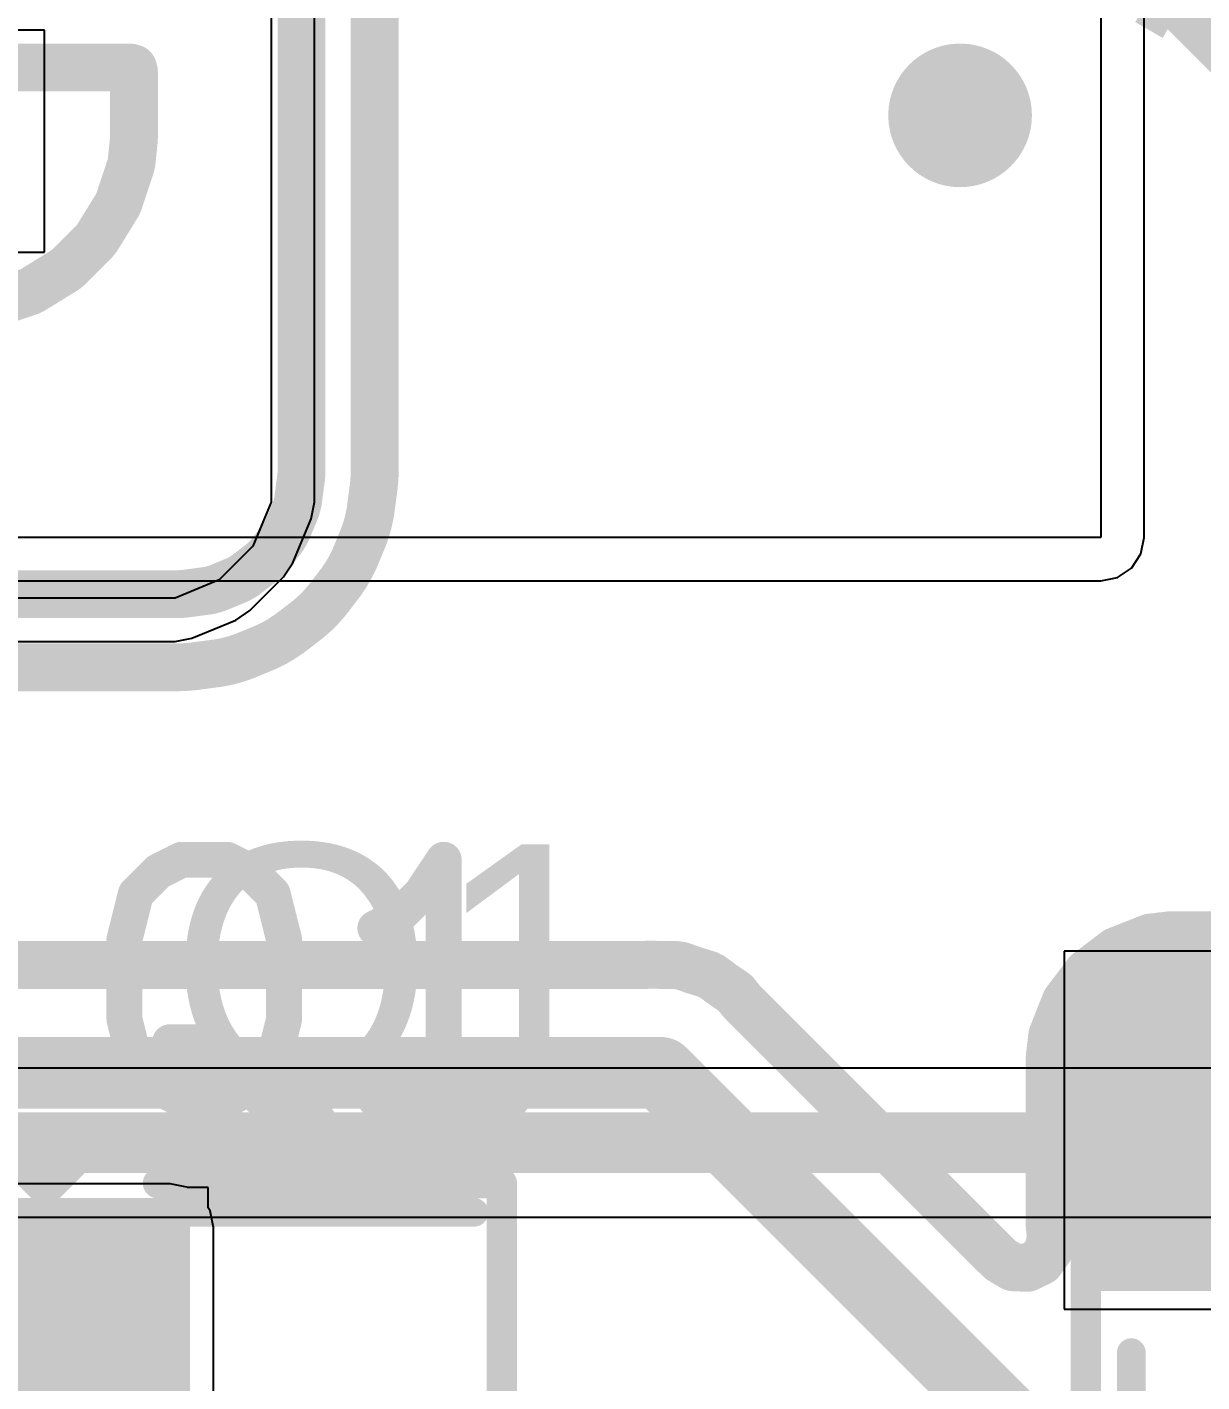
# Model space of a CAD drawing. Header units: inches. Extents: x 0 to 12.4, y -0.6 to 2.2.
# Drawn here: x 0.8615 to 1.0546, y 0.2156 to 0.4384 of the extents above; entities that cross this region are included whole.
import ezdxf

# ---------------------------------------------------------------- set-up
doc = ezdxf.new("R2010")
doc.units = ezdxf.units.IN
doc.header["$MEASUREMENT"] = 0
for name, color, linetype in [('Bottom Layer', 5, 'Continuous'), ('Dimension', 6, 'Continuous'), ('Mechanical 4', 56, 'Continuous'), ('Top Layer', 1, 'Continuous'), ('Top Overlay', 2, 'Continuous'), ('Top Paste', 8, 'Continuous'), ('Top Solder', 216, 'Continuous')]:
    doc.layers.add(name, color=color, linetype=linetype)
doc.styles.add('Arial', font='', dxfattribs={"height": 0.2})
doc.styles.get('Arial').set_extended_font_data('Arial')

# ---------------------------------------------------------------- blocks, each defined once
blk = doc.blocks.new('R___1210_12')
at = {"layer": 'Top Layer'}
for points in [[(-0.08110235, 0.0535433), (-0.03622045, 0.0535433), (-0.03622045, -0.0535433), (-0.08110235, -0.0535433)], [(0.03622045, 0.0535433), (0.08110235, 0.0535433), (0.08110235, -0.0535433), (0.03622045, -0.0535433)]]:
    blk.add_hatch(color=1, dxfattribs=at).paths.add_polyline_path(points)
at = {"layer": 'Top Paste'}
for points in [[(-0.08110235, 0.0535433), (-0.03622045, 0.0535433), (-0.03622045, -0.0535433), (-0.08110235, -0.0535433)], [(0.03622045, 0.0535433), (0.08110235, 0.0535433), (0.08110235, -0.0535433), (0.03622045, -0.0535433)]]:
    blk.add_hatch(color=8, dxfattribs=at).paths.add_polyline_path(points)
at = {"layer": 'Top Solder'}
for points in [[(-0.08510235, 0.0575433), (-0.03222045, 0.0575433), (-0.03222045, -0.0575433), (-0.08510235, -0.0575433)], [(0.03222045, 0.0575433), (0.08510235, 0.0575433), (0.08510235, -0.0575433), (0.03222045, -0.0575433)]]:
    blk.add_hatch(color=216, dxfattribs=at).paths.add_polyline_path(points)
at = {"layer": 'Top Overlay', "const_width": 0.005}
for points in [[(-0.085, -0.057), (-0.085, 0.057)], [(0.085, 0.057), (-0.085, 0.057)], [(0.085, -0.057), (0.085, 0.057)], [(0.085, -0.057), (-0.085, -0.057)]]:
    blk.add_lwpolyline(points, dxfattribs=at)
at = {"layer": 'Top Overlay', "const_width": 0.0025}
for points in [[(-0.08625, 0.057, 1), (-0.08375, 0.057, 1)], [(-0.08625, 0.057, 1), (-0.08375, 0.057, 1)], [(0.08375, 0.057, 1), (0.08625, 0.057, 1)], [(0.08375, 0.057, 1), (0.08625, 0.057, 1)], [(-0.08625, -0.057, 1), (-0.08375, -0.057, 1)], [(-0.08625, -0.057, 1), (-0.08375, -0.057, 1)], [(0.08375, -0.057, 1), (0.08625, -0.057, 1)], [(0.08375, -0.057, 1), (0.08625, -0.057, 1)]]:
    blk.add_lwpolyline(points, format="xyb", close=True, dxfattribs=at)
blk = doc.blocks.new('SOT_23_3L__27')
at = {"layer": 'Top Layer'}
for points in [[(-0.01614175, 0.05748035), (0.01614175, 0.05748035), (0.01614175, 0.02125985), (-0.01614175, 0.02125985)], [(-0.05354335, -0.02125985), (-0.02125985, -0.02125985), (-0.02125985, -0.05748035), (-0.05354335, -0.05748035)], [(0.02125985, -0.02125985), (0.05354335, -0.02125985), (0.05354335, -0.05748035), (0.02125985, -0.05748035)]]:
    blk.add_hatch(color=1, dxfattribs=at).paths.add_polyline_path(points)
at = {"layer": 'Top Paste'}
for points in [[(-0.01614175, 0.05748035), (0.01614175, 0.05748035), (0.01614175, 0.02125985), (-0.01614175, 0.02125985)], [(-0.05354335, -0.02125985), (-0.02125985, -0.02125985), (-0.02125985, -0.05748035), (-0.05354335, -0.05748035)], [(0.02125985, -0.02125985), (0.05354335, -0.02125985), (0.05354335, -0.05748035), (0.02125985, -0.05748035)]]:
    blk.add_hatch(color=8, dxfattribs=at).paths.add_polyline_path(points)
at = {"layer": 'Top Solder'}
for points in [[(-0.02014175, 0.06148035), (0.02014175, 0.06148035), (0.02014175, 0.01725985), (-0.02014175, 0.01725985)], [(-0.05754335, -0.01725985), (-0.01725985, -0.01725985), (-0.01725985, -0.06148035), (-0.05754335, -0.06148035)], [(0.01725985, -0.01725985), (0.05754335, -0.01725985), (0.05754335, -0.06148035), (0.01725985, -0.06148035)]]:
    blk.add_hatch(color=216, dxfattribs=at).paths.add_polyline_path(points)
at = {"layer": 'Top Overlay', "const_width": 0.005}
for points in [[(-0.0612678, -0.0225197), (-0.0612678, 0.034)], [(-0.0222678, 0.034), (-0.0612678, 0.034)], [(0.0612678, 0.034), (0.0222678, 0.034)], [(0.0612678, -0.0233858), (0.0612678, 0.034)], [(0.013, -0.0286695), (-0.013, -0.0286695)], [(-0.06, -0.041), (-0.065, -0.036)], [(-0.065, -0.046), (-0.065, -0.036)], [(-0.065, -0.046), (-0.06, -0.041)]]:
    blk.add_lwpolyline(points, dxfattribs=at)
at = {"layer": 'Top Overlay', "const_width": 0.0025}
for points in [[(-0.0625178, 0.034, 1), (-0.0600178, 0.034, 1)], [(-0.0625178, 0.034, 1), (-0.0600178, 0.034, 1)], [(-0.0235178, 0.034, 1), (-0.0210178, 0.034, 1)], [(0.0210178, 0.034, 1), (0.0235178, 0.034, 1)], [(0.0600178, 0.034, 1), (0.0625178, 0.034, 1)], [(0.0600178, 0.034, 1), (0.0625178, 0.034, 1)], [(-0.0625178, -0.0225197, 1), (-0.0600178, -0.0225197, 1)], [(0.0600178, -0.0233858, 1), (0.0625178, -0.0233858, 1)], [(-0.01425, -0.0286695, 1), (-0.01175, -0.0286695, 1)], [(0.01175, -0.0286695, 1), (0.01425, -0.0286695, 1)], [(-0.06625, -0.036, 1), (-0.06375, -0.036, 1)], [(-0.06625, -0.036, 1), (-0.06375, -0.036, 1)], [(-0.06125, -0.041, 1), (-0.05875, -0.041, 1)], [(-0.06125, -0.041, 1), (-0.05875, -0.041, 1)], [(-0.06625, -0.046, 1), (-0.06375, -0.046, 1)], [(-0.06625, -0.046, 1), (-0.06375, -0.046, 1)]]:
    blk.add_lwpolyline(points, format="xyb", close=True, dxfattribs=at)

msp = doc.modelspace()

# ---------------------------------------------------------------- hatches: boundary and pattern name
at = {"layer": 'Dimension'}
h = msp.add_hatch(color=6, dxfattribs=at)
edge = h.paths.add_edge_path()
edge.add_arc((1.0148565, 0.4238943), 0.011811, 0, 360)
at = {"layer": 'Top Layer'}
msp.add_hatch(color=1, dxfattribs=at).paths.add_polyline_path([(0.793, 0.205), (0.885, 0.205), (0.885, 0.241), (0.793, 0.241)])

# ---------------------------------------------------------------- linework, layer by layer
at = {"layer": 'Bottom Layer'}
for p, q in [((1.038, 0.5925156), (1.038, 0.3544867)), ((1.0451371, 0.3544867), (1.0451371, 0.4577594)), ((1.038, 0.3544867), (0.7047244, 0.3544867)), ((1.0445938, 0.3517555), (1.0451371, 0.3544867)), ((1.0430467, 0.34944), (1.0445938, 0.3517555)), ((1.038, 0.3473496), (1.0407312, 0.3478929)), ((1.0407312, 0.3478929), (1.0430467, 0.34944)), ((0.7047244, 0.3473496), (1.038, 0.3473496)), ((1.5838749, 0.2671779), (0.7818677, 0.2671779)), ((0.7818677, 0.2427077), (1.5889428, 0.2427077))]:
    msp.add_line(p, q, dxfattribs=at)
at = {"layer": 'Bottom Layer', "const_width": 0.01}
msp.add_lwpolyline([(0.7675, 0.2549428), (1.5889428, 0.2549428)], dxfattribs=at)
at = {"layer": 'Dimension'}
for points, const_width in [([(0.9065887, 0.3651591), (0.9065887, 0.5712121)], 0.007874), ([(0.9269502, 0.5656557), (1.060651, 0.4319549)], 0.007874), ([(0.9186163, 0.3651591), (0.9186163, 0.5622037)], 0.007874), ([(0.8029008, 0.4317683), (0.8783869, 0.4317683)], 0.007874), ([(0.8783869, 0.4317683), (0.8788938, 0.4316324)], 0.007874), ([(0.8788938, 0.4316324), (0.8790297, 0.4311255)], 0.007874), ([(0.8790297, 0.420082), (0.8790297, 0.4311255)], 0.007874), ([(0.8786436, 0.4161794), (0.8790171, 0.4198348)], 0.007874), ([(0.8790171, 0.4198348), (0.8790297, 0.420082)], 0.007874), ([(0.8765348, 0.4096318), (0.8785326, 0.415661)], 0.007874), ([(0.8785326, 0.415661), (0.8786436, 0.4161794)], 0.007874), ([(0.872971, 0.4037291), (0.8762961, 0.40912)], 0.007874), ([(0.8762961, 0.40912), (0.8765348, 0.4096318)], 0.007874), ([(0.8681421, 0.3988074), (0.8726204, 0.4032858)], 0.007874), ([(0.8726204, 0.4032858), (0.872971, 0.4037291)], 0.007874), ([(0.8623079, 0.3951318), (0.8676987, 0.3984569)], 0.007874), ([(0.8676987, 0.3984569), (0.8681421, 0.3988074)], 0.007874), ([(0.8617961, 0.3948931), (0.8623079, 0.3951318)], 0.007874), ([(0.8557668, 0.3928952), (0.8617961, 0.3948931)], 0.007874), ([(0.9060018, 0.3603815), (0.906547, 0.3645218)], 0.007874), ([(0.906547, 0.3645218), (0.9065887, 0.3651591)], 0.007874), ([(0.9184716, 0.3629518), (0.9185488, 0.3637351)], 0.007874), ([(0.9185488, 0.3637351), (0.9185905, 0.3643723)], 0.007874), ([(0.9185905, 0.3643723), (0.9186163, 0.3651591)], 0.007874), ([(0.9179265, 0.3588115), (0.9184716, 0.3629518)], 0.007874), ([(0.905672, 0.3591505), (0.9060018, 0.3603815)], 0.007874), ([(0.9041974, 0.3555904), (0.905672, 0.3591505)], 0.007874), ([(0.9172897, 0.3560375), (0.9176196, 0.3572685)], 0.007874), ([(0.9176196, 0.3572685), (0.9179265, 0.3588115)], 0.007874), ([(0.9035602, 0.3544867), (0.9041974, 0.3555904)], 0.007874), ([(0.916784, 0.3545478), (0.9172897, 0.3560375)], 0.007874), ([(0.9012144, 0.3514296), (0.9035602, 0.3544867)], 0.007874), ([(0.9153094, 0.3509876), (0.916784, 0.3545478)], 0.007874), ([(0.8972561, 0.3481827), (0.9003132, 0.3505285)], 0.007874), ([(0.9003132, 0.3505285), (0.9012144, 0.3514296)], 0.007874), ([(0.9146135, 0.3495766), (0.9153094, 0.3509876)], 0.007874), ([(0.8961524, 0.3475455), (0.8972561, 0.3481827)], 0.007874), ([(0.9131022, 0.3471648), (0.9139763, 0.3484729)], 0.007874), ([(0.9139763, 0.3484729), (0.9146135, 0.3495766)], 0.007874), ([(0.8913613, 0.345741), (0.8925923, 0.3460708)], 0.007874), ([(0.8925923, 0.3460708), (0.8961524, 0.3475455)], 0.007874), ([(0.9107565, 0.3441077), (0.9131022, 0.3471648)], 0.007874), ([(0.7199008, 0.3451541), (0.8865838, 0.3451541)], 0.007874), ([(0.8865838, 0.3451541), (0.8872209, 0.3451959)], 0.007874), ([(0.8872209, 0.3451959), (0.8876674, 0.3452546)], 0.007874), ([(0.8876674, 0.3452546), (0.8913613, 0.345741)], 0.007874), ([(0.9097191, 0.3429249), (0.9107565, 0.3441077)], 0.007874), ([(0.9076351, 0.3409864), (0.9088179, 0.3420237)], 0.007874), ([(0.9088179, 0.3420237), (0.9097191, 0.3429249)], 0.007874), ([(0.904578, 0.3386406), (0.9076351, 0.3409864)], 0.007874), ([(0.9007552, 0.3364335), (0.9021663, 0.3371293)], 0.007874), ([(0.9021663, 0.3371293), (0.9032699, 0.3377665)], 0.007874), ([(0.9032699, 0.3377665), (0.904578, 0.3386406)], 0.007874), ([(0.8957053, 0.3344531), (0.8971951, 0.3349588)], 0.007874), ([(0.8971951, 0.3349588), (0.9007552, 0.3364335)], 0.007874), ([(0.7199008, 0.3331265), (0.8865431, 0.3331265)], 0.007874), ([(0.8865431, 0.3331265), (0.8865838, 0.3331265)], 0.007874), ([(0.8865838, 0.3331265), (0.8873706, 0.3331523)], 0.007874), ([(0.8873706, 0.3331523), (0.8880078, 0.3331941)], 0.007874), ([(0.8880078, 0.3331941), (0.8887909, 0.3332712)], 0.007874), ([(0.8887909, 0.3332712), (0.8929313, 0.3338163)], 0.007874), ([(0.8929313, 0.3338163), (0.8944743, 0.3341233)], 0.007874), ([(0.8944743, 0.3341233), (0.8957053, 0.3344531)], 0.007874), ([(1.0408624, 0.2865901), (1.0458028, 0.2885383)], 0.007874), ([(1.0458028, 0.2885383), (1.0458029, 0.2885384)], 0.007874), ([(1.0458029, 0.2885384), (1.0460941, 0.2886532)], 0.007874), ([(1.0460941, 0.2886532), (1.0464046, 0.2886905)], 0.007874), ([(1.0464046, 0.2886905), (1.0464049, 0.2886906)], 0.007874), ([(1.0464049, 0.2886906), (1.049432, 0.2890541)], 0.007874), ([(1.049432, 0.2890541), (1.0494326, 0.2890541)], 0.007874), ([(1.0494326, 0.2890541), (1.0495768, 0.2890714)], 0.007874), ([(1.0495768, 0.2890714), (1.057199, 0.2890714)], 0.007874), ([(1.057199, 0.2890714), (1.0596399, 0.2897255)], 0.007874), ([(1.0360704, 0.2830693), (1.0402855, 0.2862657)], 0.007874), ([(1.0402855, 0.2862657), (1.0405517, 0.2864675)], 0.007874), ([(1.0405517, 0.2864675), (1.0408623, 0.28659)], 0.007874), ([(1.0408623, 0.28659), (1.0408624, 0.2865901)], 0.007874), ([(0.7700636, 0.2841502), (0.9630713, 0.2841502)], 0.007874), ([(0.9630713, 0.2841502), (0.9633717, 0.284167)], 0.007874), ([(0.9633717, 0.284167), (0.9636356, 0.2842377)], 0.007874), ([(0.9636356, 0.2842377), (0.9640011, 0.2842241)], 0.007874), ([(0.9640011, 0.2842241), (0.9640013, 0.2842241)], 0.007874), ([(0.9640013, 0.2842241), (0.9658841, 0.2841536)], 0.007874), ([(0.9658841, 0.2841536), (0.9660666, 0.2841502)], 0.007874), ([(0.9660666, 0.2841502), (0.9679514, 0.2841502)], 0.007874), ([(0.9679514, 0.2841502), (0.9683172, 0.2841502)], 0.007874), ([(0.9683172, 0.2841502), (0.9686404, 0.2840505)], 0.007874), ([(0.9686404, 0.2840505), (0.9689785, 0.2840378)], 0.007874), ([(0.9689785, 0.2840378), (0.9693235, 0.2839171)], 0.007874), ([(0.9693235, 0.2839171), (0.9693236, 0.283917)], 0.007874), ([(0.9693236, 0.283917), (0.9702065, 0.2836081)], 0.007874), ([(0.9702065, 0.2836081), (0.9710846, 0.2833008)], 0.007874), ([(0.9710846, 0.2833008), (0.9711023, 0.2832946)], 0.007874), ([(0.9711023, 0.2832946), (0.9712757, 0.2832376)], 0.007874), ([(0.9712757, 0.2832376), (0.9730767, 0.2826821)], 0.007874), ([(0.9730767, 0.2826821), (0.9730768, 0.282682)], 0.007874), ([(0.9730768, 0.282682), (0.9734263, 0.2825743)], 0.007874), ([(0.9734263, 0.2825743), (0.9737059, 0.2823836)], 0.007874), ([(0.9737059, 0.2823836), (0.974025, 0.2822719)], 0.007874), ([(0.974025, 0.2822719), (0.9755983, 0.2811108)], 0.007874), ([(1.032466, 0.2784653), (1.0356026, 0.2826015)], 0.007874), ([(1.0356026, 0.2826015), (1.0356028, 0.2826017)], 0.007874), ([(1.0356028, 0.2826017), (1.0358044, 0.2828676)], 0.007874), ([(1.0358044, 0.2828676), (1.0360702, 0.2830692)], 0.007874), ([(1.0360702, 0.2830692), (1.0360704, 0.2830693)], 0.007874), ([(0.9755983, 0.2811108), (0.9758356, 0.2809357)], 0.007874), ([(0.9758356, 0.2809357), (0.9759841, 0.2808303)], 0.007874), ([(0.9759841, 0.2808303), (0.9778438, 0.2795624)], 0.007874), ([(0.9778438, 0.2795624), (0.9780719, 0.2792764)], 0.007874), ([(0.9780719, 0.2792764), (0.978072, 0.2792762)], 0.007874), ([(0.978072, 0.2792762), (0.9787187, 0.2784653)], 0.007874), ([(0.9787187, 0.2784653), (0.9790835, 0.278057)], 0.007874), ([(0.9790835, 0.278057), (1.0214682, 0.2356724)], 0.007874), ([(1.0301385, 0.2728813), (1.0320819, 0.2778096)], 0.007874), ([(1.0320819, 0.2778097), (1.0322044, 0.2781203)], 0.007874), ([(1.0320819, 0.2778096), (1.0320819, 0.2778097)], 0.007874), ([(1.0322044, 0.2781203), (1.032466, 0.2784653)], 0.007874), ([(1.0299815, 0.2722673), (1.0300188, 0.2725779)], 0.007874), ([(1.0300188, 0.2725779), (1.0301385, 0.2728813)], 0.007874), ([(1.0296179, 0.26924), (1.0299814, 0.272267)], 0.007874), ([(1.0299814, 0.272267), (1.0299815, 0.2722673)], 0.007874), ([(0.7687935, 0.2664139), (0.9656439, 0.2664139)], 0.011811), ([(0.9656439, 0.2664139), (1.0345415, 0.1975163)], 0.011811), ([(1.0296005, 0.2690951), (1.0296179, 0.2692394)], 0.007874), ([(1.0296005, 0.241095), (1.0296005, 0.2690951)], 0.007874), ([(1.0296179, 0.2692394), (1.0296179, 0.26924)], 0.007874), ([(1.0294617, 0.2373334), (1.0297673, 0.2397063)], 0.007874), ([(1.0296005, 0.241095), (1.0297673, 0.2397063)], 0.007874), ([(1.0280653, 0.2353906), (1.0294617, 0.2373334)], 0.007874), ([(1.0214682, 0.2356724), (1.023523, 0.2344467)], 0.007874), ([(1.0259135, 0.2343446), (1.0280653, 0.2353906)], 0.007874), ([(1.023523, 0.2344467), (1.0259135, 0.2343446)], 0.007874), ([(0.7987147, 0.2270439), (0.8677108, 0.2270439)], 0.011811), ([(0.8677108, 0.2270439), (0.8696793, 0.2250754)], 0.011811)]:
    msp.add_lwpolyline(points, dxfattribs=dict(at, const_width=const_width))
for points, const_width in [([(0.8764184, 0.4317683, 1), (0.8803554, 0.4317683, 1)], 0.003937), ([(0.8764184, 0.4317683, 1), (0.8803554, 0.4317683, 1)], 0.003937), ([(0.8769253, 0.4316324, 1), (0.8808623, 0.4316324, 1)], 0.003937), ([(0.8769253, 0.4316324, 1), (0.8808623, 0.4316324, 1)], 0.003937), ([(0.8770612, 0.4311255, 1), (0.8809982, 0.4311255, 1)], 0.003937), ([(0.8770612, 0.4311255, 1), (0.8809982, 0.4311255, 1)], 0.003937), ([(0.8770486, 0.4198348, 1), (0.8809856, 0.4198348, 1)], 0.003937), ([(0.8770486, 0.4198348, 1), (0.8809856, 0.4198348, 1)], 0.003937), ([(0.8770612, 0.420082, 1), (0.8809982, 0.420082, 1)], 0.003937), ([(0.8770612, 0.420082, 1), (0.8809982, 0.420082, 1)], 0.003937), ([(0.8765641, 0.415661, 1), (0.8805011, 0.415661, 1)], 0.003937), ([(0.8765641, 0.415661, 1), (0.8805011, 0.415661, 1)], 0.003937), ([(0.8766751, 0.4161794, 1), (0.8806121, 0.4161794, 1)], 0.003937), ([(0.8766751, 0.4161794, 1), (0.8806121, 0.4161794, 1)], 0.003937), ([(0.8743276, 0.40912, 1), (0.8782646, 0.40912, 1)], 0.003937), ([(0.8743276, 0.40912, 1), (0.8782646, 0.40912, 1)], 0.003937), ([(0.8745663, 0.4096318, 1), (0.8785033, 0.4096318, 1)], 0.003937), ([(0.8745663, 0.4096318, 1), (0.8785033, 0.4096318, 1)], 0.003937), ([(0.8706519, 0.4032858, 1), (0.8745889, 0.4032858, 1)], 0.003937), ([(0.8706519, 0.4032858, 1), (0.8745889, 0.4032858, 1)], 0.003937), ([(0.8710025, 0.4037291, 1), (0.8749395, 0.4037291, 1)], 0.003937), ([(0.8710025, 0.4037291, 1), (0.8749395, 0.4037291, 1)], 0.003937), ([(0.8657302, 0.3984569, 1), (0.8696672, 0.3984569, 1)], 0.003937), ([(0.8657302, 0.3984569, 1), (0.8696672, 0.3984569, 1)], 0.003937), ([(0.8661736, 0.3988074, 1), (0.8701106, 0.3988074, 1)], 0.003937), ([(0.8661736, 0.3988074, 1), (0.8701106, 0.3988074, 1)], 0.003937), ([(0.8603394, 0.3951318, 1), (0.8642764, 0.3951318, 1)], 0.003937), ([(0.8603394, 0.3951318, 1), (0.8642764, 0.3951318, 1)], 0.003937), ([(0.8598276, 0.3948931, 1), (0.8637646, 0.3948931, 1)], 0.003937), ([(0.8598276, 0.3948931, 1), (0.8637646, 0.3948931, 1)], 0.003937), ([(0.9045785, 0.3645218, 1), (0.9085155, 0.3645218, 1)], 0.003937), ([(0.9045785, 0.3645218, 1), (0.9085155, 0.3645218, 1)], 0.003937), ([(0.9046202, 0.3651591, 1), (0.9085572, 0.3651591, 1)], 0.003937), ([(0.9046202, 0.3651591, 1), (0.9085572, 0.3651591, 1)], 0.003937), ([(0.9165803, 0.3637351, 1), (0.9205173, 0.3637351, 1)], 0.003937), ([(0.9165803, 0.3637351, 1), (0.9205173, 0.3637351, 1)], 0.003937), ([(0.916622, 0.3643723, 1), (0.920559, 0.3643723, 1)], 0.003937), ([(0.916622, 0.3643723, 1), (0.920559, 0.3643723, 1)], 0.003937), ([(0.9166478, 0.3651591, 1), (0.9205848, 0.3651591, 1)], 0.003937), ([(0.9166478, 0.3651591, 1), (0.9205848, 0.3651591, 1)], 0.003937), ([(0.9165031, 0.3629518, 1), (0.9204401, 0.3629518, 1)], 0.003937), ([(0.9165031, 0.3629518, 1), (0.9204401, 0.3629518, 1)], 0.003937), ([(0.9040333, 0.3603815, 1), (0.9079703, 0.3603815, 1)], 0.003937), ([(0.9040333, 0.3603815, 1), (0.9079703, 0.3603815, 1)], 0.003937), ([(0.9037035, 0.3591505, 1), (0.9076405, 0.3591505, 1)], 0.003937), ([(0.9037035, 0.3591505, 1), (0.9076405, 0.3591505, 1)], 0.003937), ([(0.9156511, 0.3572685, 1), (0.9195881, 0.3572685, 1)], 0.003937), ([(0.9156511, 0.3572685, 1), (0.9195881, 0.3572685, 1)], 0.003937), ([(0.915958, 0.3588115, 1), (0.919895, 0.3588115, 1)], 0.003937), ([(0.915958, 0.3588115, 1), (0.919895, 0.3588115, 1)], 0.003937), ([(0.9022289, 0.3555904, 1), (0.9061659, 0.3555904, 1)], 0.003937), ([(0.9022289, 0.3555904, 1), (0.9061659, 0.3555904, 1)], 0.003937), ([(0.9153212, 0.3560375, 1), (0.9192582, 0.3560375, 1)], 0.003937), ([(0.9153212, 0.3560375, 1), (0.9192582, 0.3560375, 1)], 0.003937), ([(0.9015917, 0.3544867, 1), (0.9055287, 0.3544867, 1)], 0.003937), ([(0.9015917, 0.3544867, 1), (0.9055287, 0.3544867, 1)], 0.003937), ([(0.9148155, 0.3545478, 1), (0.9187525, 0.3545478, 1)], 0.003937), ([(0.9148155, 0.3545478, 1), (0.9187525, 0.3545478, 1)], 0.003937), ([(0.8983447, 0.3505285, 1), (0.9022817, 0.3505285, 1)], 0.003937), ([(0.8983447, 0.3505285, 1), (0.9022817, 0.3505285, 1)], 0.003937), ([(0.8992459, 0.3514296, 1), (0.9031829, 0.3514296, 1)], 0.003937), ([(0.8992459, 0.3514296, 1), (0.9031829, 0.3514296, 1)], 0.003937), ([(0.9133409, 0.3509876, 1), (0.9172779, 0.3509876, 1)], 0.003937), ([(0.9133409, 0.3509876, 1), (0.9172779, 0.3509876, 1)], 0.003937), ([(0.8952876, 0.3481827, 1), (0.8992246, 0.3481827, 1)], 0.003937), ([(0.8952876, 0.3481827, 1), (0.8992246, 0.3481827, 1)], 0.003937), ([(0.9120078, 0.3484729, 1), (0.9159448, 0.3484729, 1)], 0.003937), ([(0.9120078, 0.3484729, 1), (0.9159448, 0.3484729, 1)], 0.003937), ([(0.912645, 0.3495766, 1), (0.916582, 0.3495766, 1)], 0.003937), ([(0.912645, 0.3495766, 1), (0.916582, 0.3495766, 1)], 0.003937), ([(0.8906238, 0.3460708, 1), (0.8945608, 0.3460708, 1)], 0.003937), ([(0.8906238, 0.3460708, 1), (0.8945608, 0.3460708, 1)], 0.003937), ([(0.8941839, 0.3475455, 1), (0.8981209, 0.3475455, 1)], 0.003937), ([(0.8941839, 0.3475455, 1), (0.8981209, 0.3475455, 1)], 0.003937), ([(0.9111337, 0.3471648, 1), (0.9150707, 0.3471648, 1)], 0.003937), ([(0.9111337, 0.3471648, 1), (0.9150707, 0.3471648, 1)], 0.003937), ([(0.8846153, 0.3451541, 1), (0.8885523, 0.3451541, 1)], 0.003937), ([(0.8846153, 0.3451541, 1), (0.8885523, 0.3451541, 1)], 0.003937), ([(0.8852524, 0.3451959, 1), (0.8891894, 0.3451959, 1)], 0.003937), ([(0.8852524, 0.3451959, 1), (0.8891894, 0.3451959, 1)], 0.003937), ([(0.8856989, 0.3452546, 1), (0.8896359, 0.3452546, 1)], 0.003937), ([(0.8856989, 0.3452546, 1), (0.8896359, 0.3452546, 1)], 0.003937), ([(0.8893928, 0.345741, 1), (0.8933298, 0.345741, 1)], 0.003937), ([(0.8893928, 0.345741, 1), (0.8933298, 0.345741, 1)], 0.003937), ([(0.908788, 0.3441077, 1), (0.912725, 0.3441077, 1)], 0.003937), ([(0.908788, 0.3441077, 1), (0.912725, 0.3441077, 1)], 0.003937), ([(0.9068494, 0.3420237, 1), (0.9107864, 0.3420237, 1)], 0.003937), ([(0.9068494, 0.3420237, 1), (0.9107864, 0.3420237, 1)], 0.003937), ([(0.9077506, 0.3429249, 1), (0.9116876, 0.3429249, 1)], 0.003937), ([(0.9077506, 0.3429249, 1), (0.9116876, 0.3429249, 1)], 0.003937), ([(0.9056666, 0.3409864, 1), (0.9096036, 0.3409864, 1)], 0.003937), ([(0.9056666, 0.3409864, 1), (0.9096036, 0.3409864, 1)], 0.003937), ([(0.9001978, 0.3371293, 1), (0.9041348, 0.3371293, 1)], 0.003937), ([(0.9001978, 0.3371293, 1), (0.9041348, 0.3371293, 1)], 0.003937), ([(0.9013014, 0.3377665, 1), (0.9052384, 0.3377665, 1)], 0.003937), ([(0.9013014, 0.3377665, 1), (0.9052384, 0.3377665, 1)], 0.003937), ([(0.9026095, 0.3386406, 1), (0.9065465, 0.3386406, 1)], 0.003937), ([(0.9026095, 0.3386406, 1), (0.9065465, 0.3386406, 1)], 0.003937), ([(0.8952266, 0.3349588, 1), (0.8991636, 0.3349588, 1)], 0.003937), ([(0.8952266, 0.3349588, 1), (0.8991636, 0.3349588, 1)], 0.003937), ([(0.8987867, 0.3364335, 1), (0.9027237, 0.3364335, 1)], 0.003937), ([(0.8987867, 0.3364335, 1), (0.9027237, 0.3364335, 1)], 0.003937), ([(0.8845746, 0.3331265, 1), (0.8885116, 0.3331265, 1)], 0.003937), ([(0.8845746, 0.3331265, 1), (0.8885116, 0.3331265, 1)], 0.003937), ([(0.8846153, 0.3331265, 1), (0.8885523, 0.3331265, 1)], 0.003937), ([(0.8846153, 0.3331265, 1), (0.8885523, 0.3331265, 1)], 0.003937), ([(0.8854021, 0.3331523, 1), (0.8893391, 0.3331523, 1)], 0.003937), ([(0.8854021, 0.3331523, 1), (0.8893391, 0.3331523, 1)], 0.003937), ([(0.8860393, 0.3331941, 1), (0.8899763, 0.3331941, 1)], 0.003937), ([(0.8860393, 0.3331941, 1), (0.8899763, 0.3331941, 1)], 0.003937), ([(0.8868224, 0.3332712, 1), (0.8907594, 0.3332712, 1)], 0.003937), ([(0.8868224, 0.3332712, 1), (0.8907594, 0.3332712, 1)], 0.003937), ([(0.8909628, 0.3338163, 1), (0.8948998, 0.3338163, 1)], 0.003937), ([(0.8909628, 0.3338163, 1), (0.8948998, 0.3338163, 1)], 0.003937), ([(0.8925058, 0.3341233, 1), (0.8964428, 0.3341233, 1)], 0.003937), ([(0.8925058, 0.3341233, 1), (0.8964428, 0.3341233, 1)], 0.003937), ([(0.8937368, 0.3344531, 1), (0.8976738, 0.3344531, 1)], 0.003937), ([(0.8937368, 0.3344531, 1), (0.8976738, 0.3344531, 1)], 0.003937), ([(1.0438343, 0.2885383, 1), (1.0477713, 0.2885383, 1)], 0.003937), ([(1.0438343, 0.2885383, 1), (1.0477713, 0.2885383, 1)], 0.003937), ([(1.0438344, 0.2885384, 1), (1.0477714, 0.2885384, 1)], 0.003937), ([(1.0438344, 0.2885384, 1), (1.0477714, 0.2885384, 1)], 0.003937), ([(1.0441256, 0.2886532, 1), (1.0480626, 0.2886532, 1)], 0.003937), ([(1.0441256, 0.2886532, 1), (1.0480626, 0.2886532, 1)], 0.003937), ([(1.0444361, 0.2886905, 1), (1.0483731, 0.2886905, 1)], 0.003937), ([(1.0444361, 0.2886905, 1), (1.0483731, 0.2886905, 1)], 0.003937), ([(1.0444364, 0.2886906, 1), (1.0483734, 0.2886906, 1)], 0.003937), ([(1.0444364, 0.2886906, 1), (1.0483734, 0.2886906, 1)], 0.003937), ([(1.0474635, 0.2890541, 1), (1.0514005, 0.2890541, 1)], 0.003937), ([(1.0474635, 0.2890541, 1), (1.0514005, 0.2890541, 1)], 0.003937), ([(1.0474641, 0.2890541, 1), (1.0514011, 0.2890541, 1)], 0.003937), ([(1.0474641, 0.2890541, 1), (1.0514011, 0.2890541, 1)], 0.003937), ([(1.0476083, 0.2890714, 1), (1.0515453, 0.2890714, 1)], 0.003937), ([(1.0476083, 0.2890714, 1), (1.0515453, 0.2890714, 1)], 0.003937), ([(1.0552305, 0.2890714, 1), (1.0591675, 0.2890714, 1)], 0.003937), ([(1.0552305, 0.2890714, 1), (1.0591675, 0.2890714, 1)], 0.003937), ([(1.038317, 0.2862657, 1), (1.042254, 0.2862657, 1)], 0.003937), ([(1.038317, 0.2862657, 1), (1.042254, 0.2862657, 1)], 0.003937), ([(1.0385832, 0.2864675, 1), (1.0425202, 0.2864675, 1)], 0.003937), ([(1.0385832, 0.2864675, 1), (1.0425202, 0.2864675, 1)], 0.003937), ([(1.0388938, 0.28659, 1), (1.0428308, 0.28659, 1)], 0.003937), ([(1.0388938, 0.28659, 1), (1.0428308, 0.28659, 1)], 0.003937), ([(1.0388939, 0.2865901, 1), (1.0428309, 0.2865901, 1)], 0.003937), ([(1.0388939, 0.2865901, 1), (1.0428309, 0.2865901, 1)], 0.003937), ([(0.9611028, 0.2841502, 1), (0.9650398, 0.2841502, 1)], 0.003937), ([(0.9611028, 0.2841502, 1), (0.9650398, 0.2841502, 1)], 0.003937), ([(0.9614032, 0.284167, 1), (0.9653402, 0.284167, 1)], 0.003937), ([(0.9614032, 0.284167, 1), (0.9653402, 0.284167, 1)], 0.003937), ([(0.9616671, 0.2842377, 1), (0.9656041, 0.2842377, 1)], 0.003937), ([(0.9616671, 0.2842377, 1), (0.9656041, 0.2842377, 1)], 0.003937), ([(0.9620326, 0.2842241, 1), (0.9659696, 0.2842241, 1)], 0.003937), ([(0.9620326, 0.2842241, 1), (0.9659696, 0.2842241, 1)], 0.003937), ([(0.9620328, 0.2842241, 1), (0.9659698, 0.2842241, 1)], 0.003937), ([(0.9620328, 0.2842241, 1), (0.9659698, 0.2842241, 1)], 0.003937), ([(0.9639156, 0.2841536, 1), (0.9678526, 0.2841536, 1)], 0.003937), ([(0.9639156, 0.2841536, 1), (0.9678526, 0.2841536, 1)], 0.003937), ([(0.9640981, 0.2841502, 1), (0.9680351, 0.2841502, 1)], 0.003937), ([(0.9640981, 0.2841502, 1), (0.9680351, 0.2841502, 1)], 0.003937), ([(0.9659829, 0.2841502, 1), (0.9699199, 0.2841502, 1)], 0.003937), ([(0.9659829, 0.2841502, 1), (0.9699199, 0.2841502, 1)], 0.003937), ([(0.9663487, 0.2841502, 1), (0.9702857, 0.2841502, 1)], 0.003937), ([(0.9663487, 0.2841502, 1), (0.9702857, 0.2841502, 1)], 0.003937), ([(0.9666719, 0.2840505, 1), (0.9706089, 0.2840505, 1)], 0.003937), ([(0.9666719, 0.2840505, 1), (0.9706089, 0.2840505, 1)], 0.003937), ([(0.96701, 0.2840378, 1), (0.970947, 0.2840378, 1)], 0.003937), ([(0.96701, 0.2840378, 1), (0.970947, 0.2840378, 1)], 0.003937), ([(0.967355, 0.2839171, 1), (0.971292, 0.2839171, 1)], 0.003937), ([(0.967355, 0.2839171, 1), (0.971292, 0.2839171, 1)], 0.003937), ([(0.9673551, 0.283917, 1), (0.9712921, 0.283917, 1)], 0.003937), ([(0.9673551, 0.283917, 1), (0.9712921, 0.283917, 1)], 0.003937), ([(0.968238, 0.2836081, 1), (0.972175, 0.2836081, 1)], 0.003937), ([(0.968238, 0.2836081, 1), (0.972175, 0.2836081, 1)], 0.003937), ([(0.9691161, 0.2833008, 1), (0.9730531, 0.2833008, 1)], 0.003937), ([(0.9691161, 0.2833008, 1), (0.9730531, 0.2833008, 1)], 0.003937), ([(0.9691338, 0.2832946, 1), (0.9730708, 0.2832946, 1)], 0.003937), ([(0.9691338, 0.2832946, 1), (0.9730708, 0.2832946, 1)], 0.003937), ([(0.9693072, 0.2832376, 1), (0.9732442, 0.2832376, 1)], 0.003937), ([(0.9693072, 0.2832376, 1), (0.9732442, 0.2832376, 1)], 0.003937), ([(0.9711082, 0.2826821, 1), (0.9750452, 0.2826821, 1)], 0.003937), ([(0.9711082, 0.2826821, 1), (0.9750452, 0.2826821, 1)], 0.003937), ([(0.9711083, 0.282682, 1), (0.9750453, 0.282682, 1)], 0.003937), ([(0.9711083, 0.282682, 1), (0.9750453, 0.282682, 1)], 0.003937), ([(0.9714578, 0.2825743, 1), (0.9753948, 0.2825743, 1)], 0.003937), ([(0.9714578, 0.2825743, 1), (0.9753948, 0.2825743, 1)], 0.003937), ([(0.9717374, 0.2823836, 1), (0.9756744, 0.2823836, 1)], 0.003937), ([(0.9717374, 0.2823836, 1), (0.9756744, 0.2823836, 1)], 0.003937), ([(0.9720565, 0.2822719, 1), (0.9759935, 0.2822719, 1)], 0.003937), ([(0.9720565, 0.2822719, 1), (0.9759935, 0.2822719, 1)], 0.003937), ([(1.0336341, 0.2826015, 1), (1.0375711, 0.2826015, 1)], 0.003937), ([(1.0336341, 0.2826015, 1), (1.0375711, 0.2826015, 1)], 0.003937), ([(1.0336343, 0.2826017, 1), (1.0375713, 0.2826017, 1)], 0.003937), ([(1.0336343, 0.2826017, 1), (1.0375713, 0.2826017, 1)], 0.003937), ([(1.0338359, 0.2828676, 1), (1.0377729, 0.2828676, 1)], 0.003937), ([(1.0338359, 0.2828676, 1), (1.0377729, 0.2828676, 1)], 0.003937), ([(1.0341017, 0.2830692, 1), (1.0380387, 0.2830692, 1)], 0.003937), ([(1.0341017, 0.2830692, 1), (1.0380387, 0.2830692, 1)], 0.003937), ([(1.0341019, 0.2830693, 1), (1.0380389, 0.2830693, 1)], 0.003937), ([(1.0341019, 0.2830693, 1), (1.0380389, 0.2830693, 1)], 0.003937), ([(0.9736298, 0.2811108, 1), (0.9775668, 0.2811108, 1)], 0.003937), ([(0.9736298, 0.2811108, 1), (0.9775668, 0.2811108, 1)], 0.003937), ([(0.9738671, 0.2809357, 1), (0.9778041, 0.2809357, 1)], 0.003937), ([(0.9738671, 0.2809357, 1), (0.9778041, 0.2809357, 1)], 0.003937), ([(0.9740156, 0.2808303, 1), (0.9779526, 0.2808303, 1)], 0.003937), ([(0.9740156, 0.2808303, 1), (0.9779526, 0.2808303, 1)], 0.003937), ([(0.9758753, 0.2795624, 1), (0.9798123, 0.2795624, 1)], 0.003937), ([(0.9758753, 0.2795624, 1), (0.9798123, 0.2795624, 1)], 0.003937), ([(0.9761034, 0.2792764, 1), (0.9800404, 0.2792764, 1)], 0.003937), ([(0.9761034, 0.2792764, 1), (0.9800404, 0.2792764, 1)], 0.003937), ([(0.9761035, 0.2792762, 1), (0.9800405, 0.2792762, 1)], 0.003937), ([(0.9761035, 0.2792762, 1), (0.9800405, 0.2792762, 1)], 0.003937), ([(0.9767502, 0.2784653, 1), (0.9806872, 0.2784653, 1)], 0.003937), ([(0.9767502, 0.2784653, 1), (0.9806872, 0.2784653, 1)], 0.003937), ([(0.977115, 0.278057, 1), (0.981052, 0.278057, 1)], 0.003937), ([(0.977115, 0.278057, 1), (0.981052, 0.278057, 1)], 0.003937), ([(1.0301134, 0.2778097, 1), (1.0340504, 0.2778097, 1)], 0.003937), ([(1.0301134, 0.2778097, 1), (1.0340504, 0.2778097, 1)], 0.003937), ([(1.0301134, 0.2778096, 1), (1.0340504, 0.2778096, 1)], 0.003937), ([(1.0301134, 0.2778096, 1), (1.0340504, 0.2778096, 1)], 0.003937), ([(1.0302359, 0.2781203, 1), (1.0341729, 0.2781203, 1)], 0.003937), ([(1.0302359, 0.2781203, 1), (1.0341729, 0.2781203, 1)], 0.003937), ([(1.0304975, 0.2784653, 1), (1.0344345, 0.2784653, 1)], 0.003937), ([(1.0304975, 0.2784653, 1), (1.0344345, 0.2784653, 1)], 0.003937), ([(1.0280503, 0.2725779, 1), (1.0319873, 0.2725779, 1)], 0.003937), ([(1.0280503, 0.2725779, 1), (1.0319873, 0.2725779, 1)], 0.003937), ([(1.02817, 0.2728813, 1), (1.032107, 0.2728813, 1)], 0.003937), ([(1.02817, 0.2728813, 1), (1.032107, 0.2728813, 1)], 0.003937), ([(1.0280129, 0.272267, 1), (1.0319499, 0.272267, 1)], 0.003937), ([(1.0280129, 0.272267, 1), (1.0319499, 0.272267, 1)], 0.003937), ([(1.028013, 0.2722673, 1), (1.03195, 0.2722673, 1)], 0.003937), ([(1.028013, 0.2722673, 1), (1.03195, 0.2722673, 1)], 0.003937), ([(0.9626912, 0.2664139, 1), (0.9685966, 0.2664139, 1)], 0.0059055), ([(0.9626912, 0.2664139, 1), (0.9685966, 0.2664139, 1)], 0.0059055), ([(1.027632, 0.2690951, 1), (1.031569, 0.2690951, 1)], 0.003937), ([(1.027632, 0.2690951, 1), (1.031569, 0.2690951, 1)], 0.003937), ([(1.0276494, 0.26924, 1), (1.0315864, 0.26924, 1)], 0.003937), ([(1.0276494, 0.26924, 1), (1.0315864, 0.26924, 1)], 0.003937), ([(1.0276494, 0.2692394, 1), (1.0315864, 0.2692394, 1)], 0.003937), ([(1.0276494, 0.2692394, 1), (1.0315864, 0.2692394, 1)], 0.003937), ([(1.027632, 0.241095, 1), (1.031569, 0.241095, 1)], 0.003937), ([(1.027632, 0.241095, 1), (1.031569, 0.241095, 1)], 0.003937), ([(1.0277988, 0.2397063, 1), (1.0317358, 0.2397063, 1)], 0.003937), ([(1.0277988, 0.2397063, 1), (1.0317358, 0.2397063, 1)], 0.003937), ([(1.0274932, 0.2373334, 1), (1.0314302, 0.2373334, 1)], 0.003937), ([(1.0274932, 0.2373334, 1), (1.0314302, 0.2373334, 1)], 0.003937), ([(1.0194997, 0.2356724, 1), (1.0234367, 0.2356724, 1)], 0.003937), ([(1.0194997, 0.2356724, 1), (1.0234367, 0.2356724, 1)], 0.003937), ([(1.0260968, 0.2353906, 1), (1.0300338, 0.2353906, 1)], 0.003937), ([(1.0260968, 0.2353906, 1), (1.0300338, 0.2353906, 1)], 0.003937), ([(1.0215545, 0.2344467, 1), (1.0254915, 0.2344467, 1)], 0.003937), ([(1.0215545, 0.2344467, 1), (1.0254915, 0.2344467, 1)], 0.003937), ([(1.023945, 0.2343446, 1), (1.027882, 0.2343446, 1)], 0.003937), ([(1.023945, 0.2343446, 1), (1.027882, 0.2343446, 1)], 0.003937), ([(0.8647581, 0.2270439, 1), (0.8706635, 0.2270439, 1)], 0.0059055), ([(0.8647581, 0.2270439, 1), (0.8706635, 0.2270439, 1)], 0.0059055), ([(0.8667266, 0.2250754, 1), (0.872632, 0.2250754, 1)], 0.0059055)]:
    msp.add_lwpolyline(points, format="xyb", close=True, dxfattribs=dict(at, const_width=const_width))
at = {"layer": 'Mechanical 4'}
for points, const_width in [([(0.8830997, 0.2995826), (0.8868492, 0.3014574)], 0.0059055), ([(0.8868492, 0.3014574), (0.8943483, 0.3014574)], 0.0059055), ([(0.8943483, 0.3014574), (0.8980978, 0.2995826)], 0.0059055), ([(0.9262193, 0.295833), (0.9299688, 0.3014574)], 0.0059055), ([(0.9299688, 0.2620873), (0.9299688, 0.3014574)], 0.0059055), ([(0.8793502, 0.295833), (0.8830997, 0.2995826)], 0.0059055), ([(0.8980978, 0.2995826), (0.9018473, 0.295833)], 0.0059055), ([(0.8774754, 0.288334), (0.8793502, 0.295833)], 0.0059055), ([(0.9018473, 0.295833), (0.9037221, 0.288334)], 0.0059055), ([(0.9224698, 0.2920835), (0.9262193, 0.295833)], 0.0059055), ([(0.9187203, 0.2902087), (0.9224698, 0.2920835)], 0.0059055), ([(0.8774754, 0.2752106), (0.8774754, 0.288334)], 0.0059055), ([(0.9037221, 0.2752106), (0.9037221, 0.288334)], 0.0059055), ([(0.8774754, 0.2752106), (0.8793502, 0.2677116)], 0.0059055), ([(0.9018473, 0.2677116), (0.9037221, 0.2752106)], 0.0059055), ([(0.8849745, 0.2714611), (0.888724, 0.2714611)], 0.0059055), ([(0.888724, 0.2714611), (0.8924735, 0.2695863)], 0.0059055), ([(0.8924735, 0.2695863), (0.8980978, 0.2639621)], 0.0059055), ([(0.8793502, 0.2677116), (0.8830997, 0.2639621)], 0.0059055), ([(0.8980978, 0.2639621), (0.9018473, 0.2677116)], 0.0059055), ([(0.8830997, 0.2639621), (0.8868492, 0.2620873)], 0.0059055), ([(0.8943483, 0.2620873), (0.8980978, 0.2639621)], 0.0059055), ([(0.8980978, 0.2639621), (0.9018473, 0.2602125)], 0.0059055), ([(0.8868492, 0.2620873), (0.8943483, 0.2620873)], 0.0059055), ([(0.9018473, 0.2602125), (0.9055969, 0.2583377)], 0.0059055), ([(0.9187203, 0.2620873), (0.9412174, 0.2620873)], 0.0059055), ([(0.8434016, 0.2434802), (0.9093464, 0.2434802)], 0.0047244), ([(0.9093464, 0.2434802), (0.934937, 0.2434802)], 0.0047244), ([(1.0430079, 0.1634118), (1.0430079, 0.220399)], 0.0047244)]:
    msp.add_lwpolyline(points, dxfattribs=dict(at, const_width=const_width))
for points, const_width in [([(0.8853728, 0.3014574, 1), (0.8883256, 0.3014574, 1)], 0.0029527), ([(0.8853728, 0.3014574, 1), (0.8883256, 0.3014574, 1)], 0.0029527), ([(0.8928719, 0.3014574, 1), (0.8958247, 0.3014574, 1)], 0.0029527), ([(0.8928719, 0.3014574, 1), (0.8958247, 0.3014574, 1)], 0.0029527), ([(0.9284924, 0.3014574, 1), (0.9314452, 0.3014574, 1)], 0.0029527), ([(0.9284924, 0.3014574, 1), (0.9314452, 0.3014574, 1)], 0.0029527), ([(0.8816233, 0.2995826, 1), (0.8845761, 0.2995826, 1)], 0.0029527), ([(0.8816233, 0.2995826, 1), (0.8845761, 0.2995826, 1)], 0.0029527), ([(0.8966214, 0.2995826, 1), (0.8995742, 0.2995826, 1)], 0.0029527), ([(0.8966214, 0.2995826, 1), (0.8995742, 0.2995826, 1)], 0.0029527), ([(0.8778738, 0.295833, 1), (0.8808266, 0.295833, 1)], 0.0029527), ([(0.8778738, 0.295833, 1), (0.8808266, 0.295833, 1)], 0.0029527), ([(0.9003709, 0.295833, 1), (0.9033237, 0.295833, 1)], 0.0029527), ([(0.9003709, 0.295833, 1), (0.9033237, 0.295833, 1)], 0.0029527), ([(0.9247429, 0.295833, 1), (0.9276957, 0.295833, 1)], 0.0029527), ([(0.9247429, 0.295833, 1), (0.9276957, 0.295833, 1)], 0.0029527), ([(0.9209934, 0.2920835, 1), (0.9239462, 0.2920835, 1)], 0.0029527), ([(0.9209934, 0.2920835, 1), (0.9239462, 0.2920835, 1)], 0.0029527), ([(0.9172439, 0.2902087, 1), (0.9201967, 0.2902087, 1)], 0.0029527), ([(0.875999, 0.288334, 1), (0.8789518, 0.288334, 1)], 0.0029527), ([(0.875999, 0.288334, 1), (0.8789518, 0.288334, 1)], 0.0029527), ([(0.9022457, 0.288334, 1), (0.9051985, 0.288334, 1)], 0.0029527), ([(0.9022457, 0.288334, 1), (0.9051985, 0.288334, 1)], 0.0029527), ([(0.875999, 0.2752106, 1), (0.8789518, 0.2752106, 1)], 0.0029527), ([(0.875999, 0.2752106, 1), (0.8789518, 0.2752106, 1)], 0.0029527), ([(0.9022457, 0.2752106, 1), (0.9051985, 0.2752106, 1)], 0.0029527), ([(0.9022457, 0.2752106, 1), (0.9051985, 0.2752106, 1)], 0.0029527), ([(0.8834981, 0.2714611, 1), (0.8864509, 0.2714611, 1)], 0.0029527), ([(0.8872476, 0.2714611, 1), (0.8902004, 0.2714611, 1)], 0.0029527), ([(0.8872476, 0.2714611, 1), (0.8902004, 0.2714611, 1)], 0.0029527), ([(0.8909971, 0.2695863, 1), (0.8939499, 0.2695863, 1)], 0.0029527), ([(0.8909971, 0.2695863, 1), (0.8939499, 0.2695863, 1)], 0.0029527), ([(0.8778738, 0.2677116, 1), (0.8808266, 0.2677116, 1)], 0.0029527), ([(0.8778738, 0.2677116, 1), (0.8808266, 0.2677116, 1)], 0.0029527), ([(0.9003709, 0.2677116, 1), (0.9033237, 0.2677116, 1)], 0.0029527), ([(0.9003709, 0.2677116, 1), (0.9033237, 0.2677116, 1)], 0.0029527), ([(0.8816233, 0.2639621, 1), (0.8845761, 0.2639621, 1)], 0.0029527), ([(0.8816233, 0.2639621, 1), (0.8845761, 0.2639621, 1)], 0.0029527), ([(0.8966214, 0.2639621, 1), (0.8995742, 0.2639621, 1)], 0.0029527), ([(0.8966214, 0.2639621, 1), (0.8995742, 0.2639621, 1)], 0.0029527), ([(0.8966214, 0.2639621, 1), (0.8995742, 0.2639621, 1)], 0.0029527), ([(0.8966214, 0.2639621, 1), (0.8995742, 0.2639621, 1)], 0.0029527), ([(0.8853728, 0.2620873, 1), (0.8883256, 0.2620873, 1)], 0.0029527), ([(0.8853728, 0.2620873, 1), (0.8883256, 0.2620873, 1)], 0.0029527), ([(0.8928719, 0.2620873, 1), (0.8958247, 0.2620873, 1)], 0.0029527), ([(0.8928719, 0.2620873, 1), (0.8958247, 0.2620873, 1)], 0.0029527), ([(0.9003709, 0.2602125, 1), (0.9033237, 0.2602125, 1)], 0.0029527), ([(0.9003709, 0.2602125, 1), (0.9033237, 0.2602125, 1)], 0.0029527), ([(0.9172439, 0.2620873, 1), (0.9201967, 0.2620873, 1)], 0.0029527), ([(0.9284924, 0.2620873, 1), (0.9314452, 0.2620873, 1)], 0.0029527), ([(0.939741, 0.2620873, 1), (0.9426938, 0.2620873, 1)], 0.0029527), ([(0.9041205, 0.2583377, 1), (0.9070733, 0.2583377, 1)], 0.0029527), ([(0.9081653, 0.2434802, 1), (0.9105275, 0.2434802, 1)], 0.0023622), ([(0.9081653, 0.2434802, 1), (0.9105275, 0.2434802, 1)], 0.0023622), ([(0.9337559, 0.2434802, 1), (0.9361181, 0.2434802, 1)], 0.0023622), ([(1.0418268, 0.220399, 1), (1.044189, 0.220399, 1)], 0.0023622)]:
    msp.add_lwpolyline(points, format="xyb", close=True, dxfattribs=dict(at, const_width=const_width))
at = {"layer": 'Top Layer'}
for p, q in [((0.9015748, 0.5708661), (0.9015748, 0.3641732)), ((0.9087119, 0.3641732), (0.9087119, 0.5708661)), ((0.8643307, 0.4379134), (0.7904331, 0.4379134)), ((0.8643307, 0.4014174), (0.8643307, 0.4379134)), ((0.7904331, 0.4014174), (0.8643307, 0.4014174)), ((0.9015748, 0.3641732), (0.9015748, 0.3602576)), ((0.9087119, 0.3602575), (0.9087119, 0.3641732)), ((0.9015748, 0.3602576), (0.8985779, 0.3530225)), ((0.9081686, 0.3575263), (0.9087119, 0.3602575)), ((0.9051717, 0.3502912), (0.9081686, 0.3575263)), ((0.8985779, 0.3530225), (0.8930404, 0.347485)), ((0.9036246, 0.3479758), (0.9051717, 0.3502912)), ((0.8980871, 0.3424383), (0.9036246, 0.3479758)), ((0.8930404, 0.347485), (0.8858053, 0.3444882)), ((0.8858053, 0.3444882), (0.7106514, 0.3444882)), ((0.8957717, 0.3408912), (0.8980871, 0.3424383)), ((0.8885365, 0.3378943), (0.8957717, 0.3408912)), ((0.7106514, 0.3373511), (0.8858053, 0.3373511)), ((0.8858053, 0.3373511), (0.8885365, 0.3378943)), ((1.0652867, 0.2864409), (1.0319764, 0.2864409)), ((1.0319764, 0.2864409), (1.0319764, 0.2275591)), ((0.885, 0.2481371), (0.793, 0.2481371)), ((0.8877312, 0.2475938), (0.885, 0.2481371)), ((0.887795, 0.2475512), (0.8877312, 0.2475938)), ((0.8912519, 0.2475512), (0.887795, 0.2475512)), ((0.8912519, 0.2442429), (0.8912519, 0.2475512)), ((0.8915938, 0.2437312), (0.8912519, 0.2442429)), ((0.8921371, 0.241), (0.8915938, 0.2437312)), ((0.8921371, 0.205), (0.8921371, 0.241)), ((1.0319764, 0.2275591), (1.153063, 0.2275591))]:
    msp.add_line(p, q, dxfattribs=at)
at = {"layer": 'Top Layer', "const_width": 0.04}
msp.add_lwpolyline([(0.8455685, 0.6864315), (1.0925197, 0.4394803)], dxfattribs=at)

# ---------------------------------------------------------------- block references
at = {"rotation": 270}
for name, p in [('R___1210_12', (1.0925197, 0.1983386)), ('SOT_23_3L__27', (0.9055118, 0.1870079))]:
    msp.add_blockref(name, p, dxfattribs=at)

# ---------------------------------------------------------------- texts
at = {"layer": 'Top Overlay', "style": 'Arial'}
msp.add_text('LED7', height=0.04, rotation=150, dxfattribs=at).set_placement((1.0721373, 0.4689783))
msp.add_text('Q1', height=0.04, dxfattribs=at).set_placement((0.8848538, 0.2640144))

doc.saveas('drawing.dxf')
